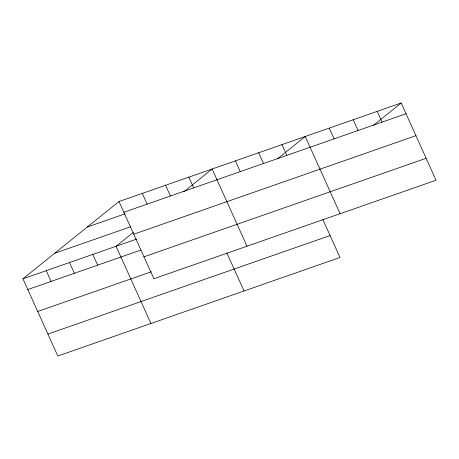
<?xml version="1.0" encoding="UTF-8"?>
<svg xmlns="http://www.w3.org/2000/svg" width="459" height="459" viewBox="0 0 459 459"><rect width="100%" height="100%" fill="white"/><g stroke="black" fill="none" stroke-linecap="round" stroke-linejoin="round"><path stroke-width="0.69" d="M322.797 219.396L339.993 257.476L57.817 356.012L22.95 278.791L119.007 201.524L401.183 102.988L436.05 180.209L153.874 278.739L119.007 201.524M133.305 232.409L116.07 246.276L150.931 323.492M183.766 191.822L212.127 169.01L246.994 246.225M277.437 158.86L305.246 136.489L340.113 213.71M373.379 125.359L401.183 102.988M123.861 212.27L406.037 113.74M87.308 227.021L125.221 213.785M54.65 253.293L130.476 226.815M133.764 234.205L415.94 135.675M22.95 278.791L136.684 239.076M27.804 289.537L140.873 250.057M143.971 256.805L426.147 158.275M37.707 311.477L151.441 271.757M47.914 334.077L330.084 235.542M377.2 111.365L382.054 122.111M353.212 119.742L358.066 130.488M329.229 128.118L334.083 138.865M281.964 144.619L286.818 155.366M258.687 152.749L263.541 163.496M235.41 160.879L240.258 171.626M226.855 252.898L244.05 290.977M188.85 177.134L193.698 187.886M165.567 185.264L170.421 196.01M142.29 193.394L147.144 204.14M92.787 254.406L97.641 265.153M69.51 262.531L74.364 273.283M46.227 270.661L51.081 281.413"/></g></svg>
